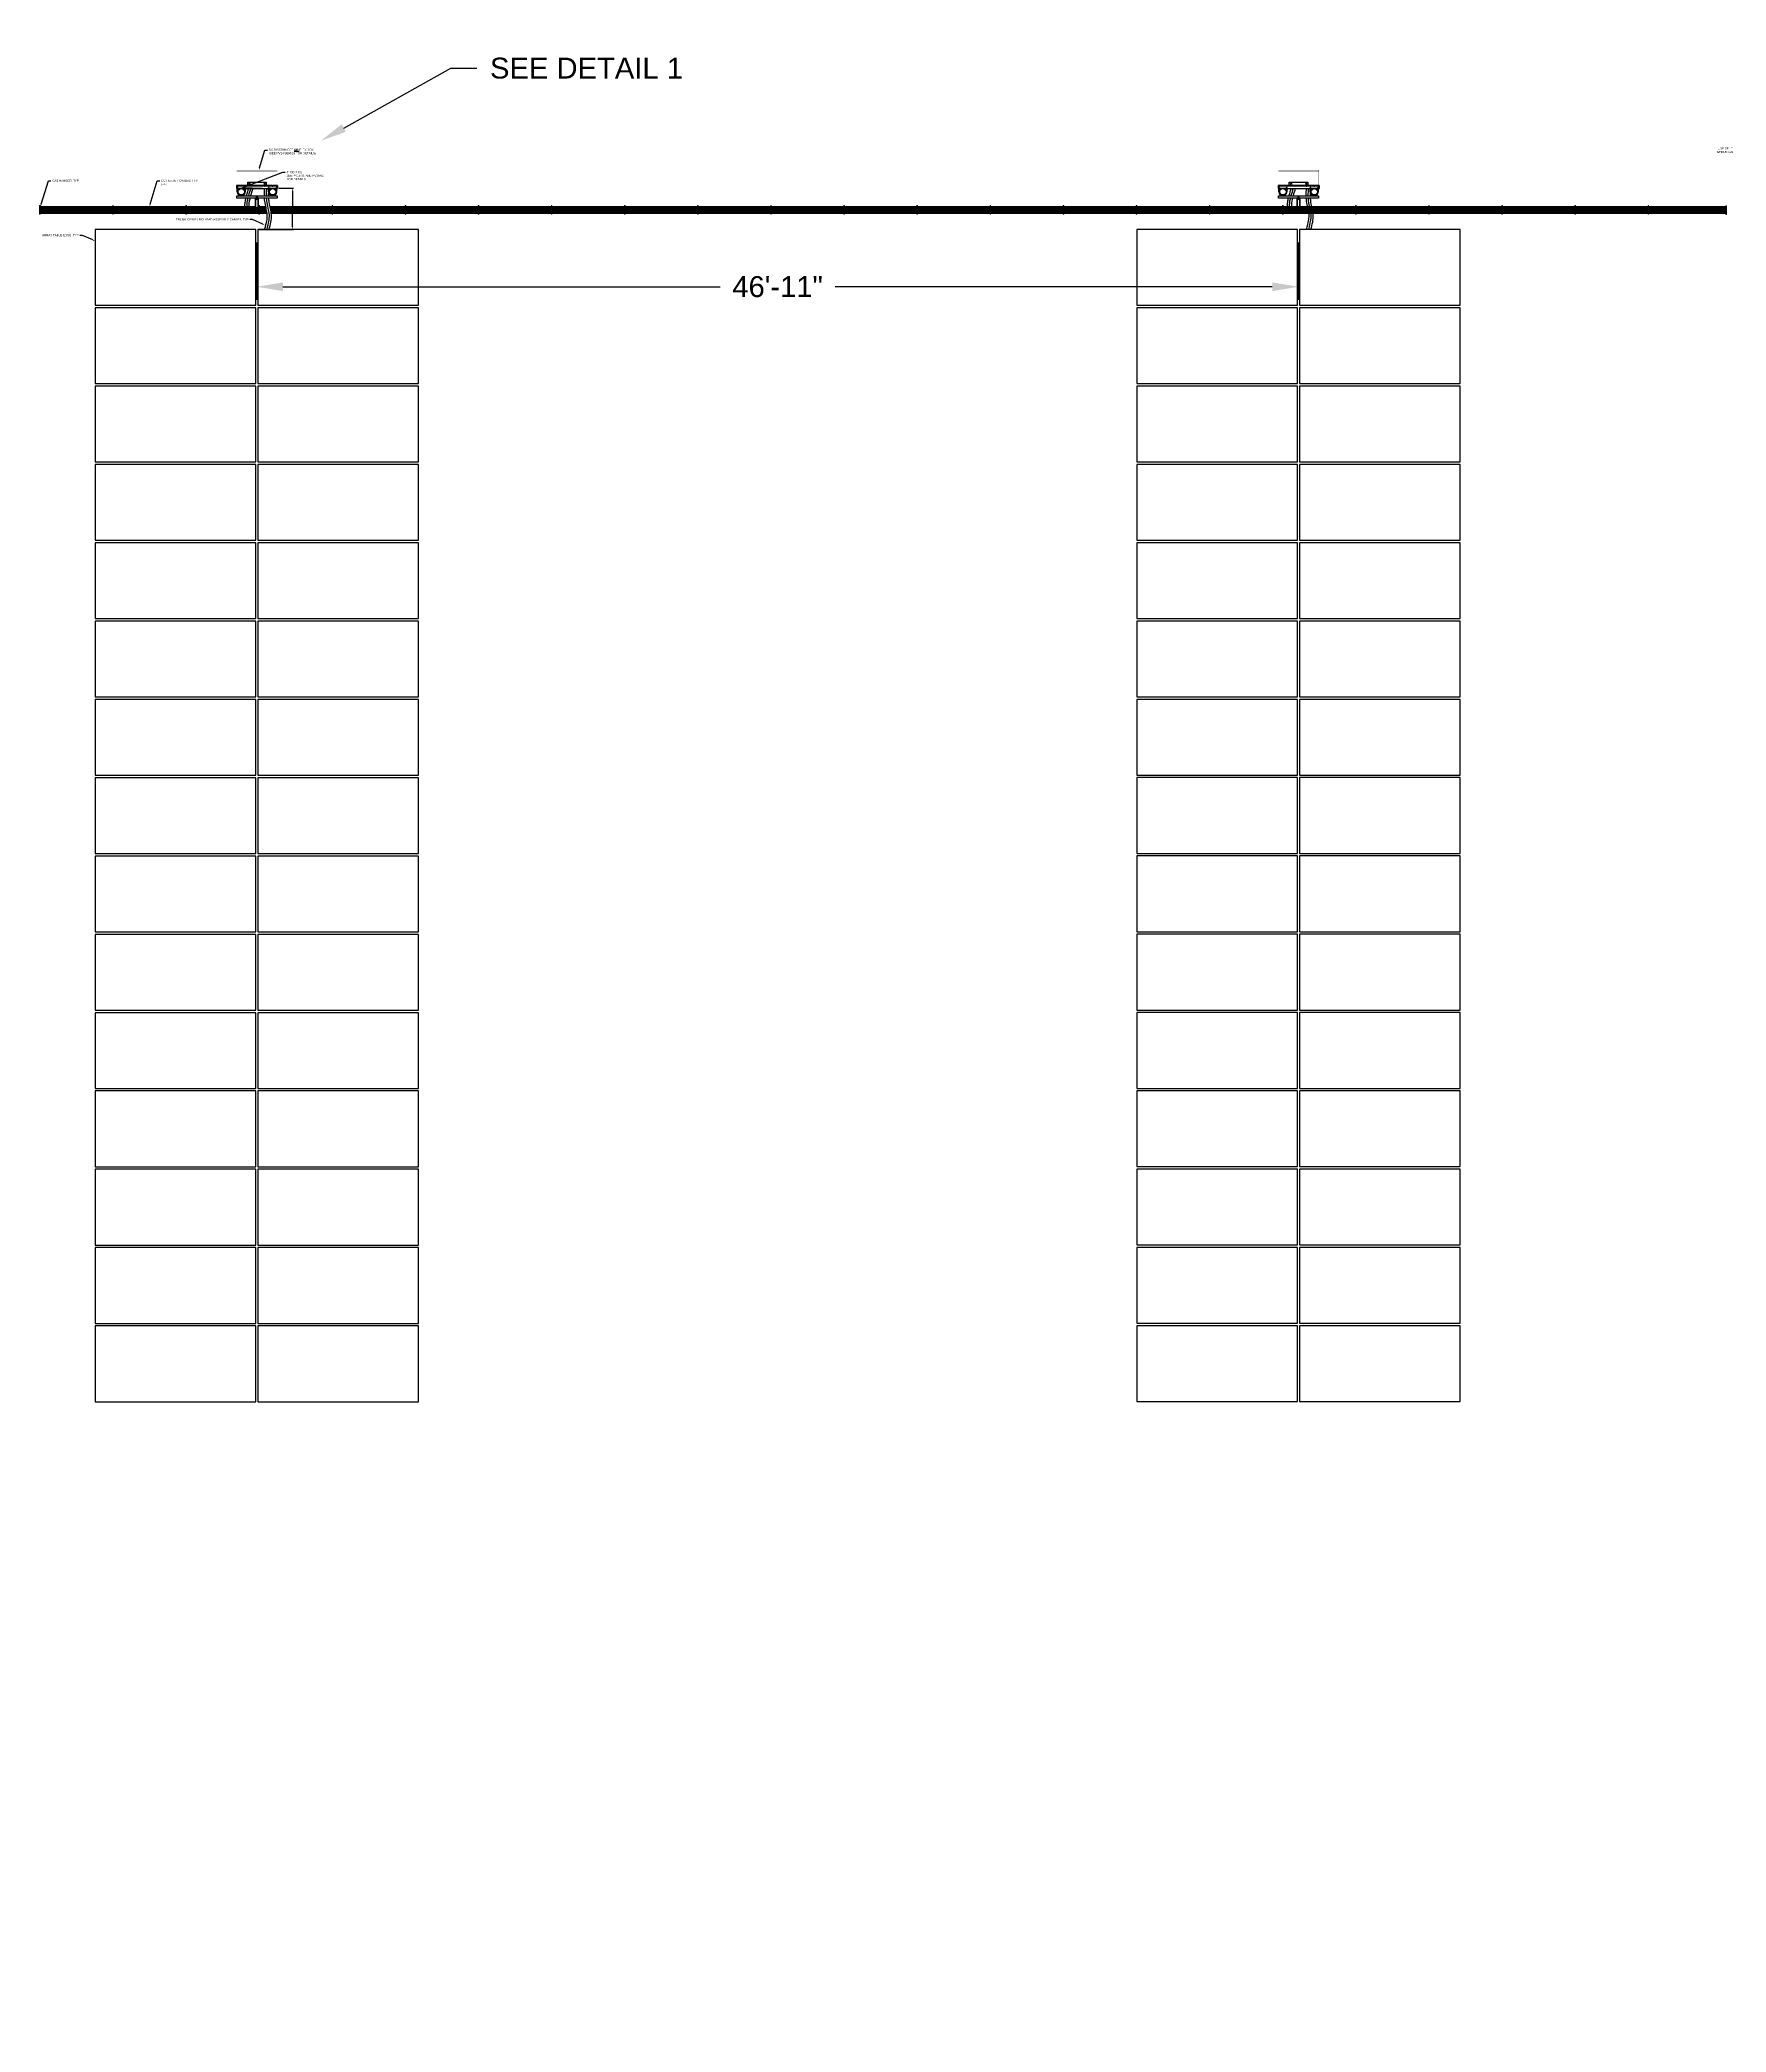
# Model space of a CAD drawing. Header units: inches. Extents: x -1851 to 6314, y -1304 to 4687.
# Drawn here: x 4388.2 to 4468.9, y 1805.8 to 1901.2 of the extents above; entities that cross this region are included whole.
import ezdxf
from ezdxf import colors
from ezdxf.entities.mleader import LeaderData, LeaderLine
from ezdxf.math import Vec2, Vec3

# ---------------------------------------------------------------- set-up
doc = ezdxf.new("R2010")
doc.units = ezdxf.units.IN
doc.header["$MEASUREMENT"] = 0
doc.linetypes.add('HIDDEN2', pattern=[0.1875, 0.125, -0.0625])
for name, color, linetype in [('DC STRING CABLES', 30, 'Continuous'), ('E-ARRY-TABL', 9, 'Continuous'), ('E-COMB-BOX', 41, 'Continuous'), ('E-DETL-CAB', 1, 'Continuous'), ('E-DETL-DF', 6, 'Continuous'), ('G-ANNO-TEXT', 1, 'Continuous'), ('G-ANNO-TTBL', 1, 'Continuous'), ('S-BEAM', 7, 'Continuous'), ('S-BOLT', 93, 'Continuous'), ('S-STEL-ANGL', 3, 'Continuous'), ('WIRE MANAGEMENT', 4, 'Continuous'), ('XREF', 7, 'Continuous')]:
    doc.layers.add(name, color=color, linetype=linetype)
doc.layers.add('G-ANNO-NONPLOT', color=181, linetype='Continuous', plot=False)
doc.layers.add('PDF3_S-POST', color=7, linetype='Continuous', true_color=0x4c4c4c)
doc.styles.add('NEI-A', font='arial.ttf')
doc.dimstyles.new('NEI-A', dxfattribs={"dimtxt": 0.1, "dimasz": 0.125, "dimexe": 0.0625, "dimexo": 0.0625, "dimgap": 0.0625, "dimtad": 0, "dimtih": 1, "dimtoh": 1, "dimdec": 4, "dimzin": 3, "dimdsep": 46, "dimlunit": 4, "dimtxsty": 'NEI-A', "dimcen": 0, "dimadec": 0, "dimazin": 0, "dimtfac": 0.75, "dimtdec": 4, "dimtofl": 0, "dimtmove": 0, "dimatfit": 3, "dimfxl": 1, "dimfrac": 1, "dimtolj": 1, "dimtzin": 0, "dimarcsym": 0})

# ---------------------------------------------------------------- blocks, each defined once
blk = doc.blocks.new('BracketAngle_BottomView')
for p, q in [((81.5, 214.5), (70.5, 214.5)), ((72.4, 214.5), (72.4, 214.4)), ((74.4, 214.5), (74.4, 214.4)), ((77.7, 214.5), (77.7, 214.4)), ((79.7, 214.5), (79.7, 214.4))]:
    blk.add_line(p, q)
for points in [[(70.5, 216.4), (81.5, 216.4), (81.5, 214.4), (70.5, 214.4)], [(71.7, 215.7), (71.9, 215.4), (71.7, 215.1), (71.4, 215.1), (71.2, 215.4), (71.4, 215.7)], [(80.4, 215.7), (80.2, 215.4), (80.4, 215.1), (80.7, 215.1), (80.9, 215.4), (80.7, 215.7)]]:
    blk.add_lwpolyline(points, close=True)
for centre in [(71.5, 215.4), (80.5, 215.4)]:
    blk.add_circle(centre, 0.2)
blk = doc.blocks.new('DCCB_PIPE')
at = {"layer": 'E-COMB-BOX', "const_width": 0.05}
for points in [[(1892285.8, 210591.8), (1892285.8, 210582.8), (1892309.8, 210582.8), (1892309.8, 210591.8)], [(1892309.8, 210591.8), (1892285.8, 210591.8)], [(1892285.8, 210583.8), (1892309.8, 210583.8)]]:
    blk.add_lwpolyline(points, dxfattribs=at)
at = {"layer": 'S-BEAM'}
for centre, radius in [((1892288.5, 210595.6), 2), ((1892288.5, 210595.6), 1.9), ((1892307.1, 210595.6), 2), ((1892307.1, 210595.6), 1.9)]:
    blk.add_circle(centre, radius, dxfattribs=at)
at = {"layer": 'S-BOLT'}
for p, q in [((1892286, 210595.7), (1892286, 210594.2)), ((1892286, 210593.6), (1892286, 210593)), ((1892286.1, 210593.4), (1892286.1, 210593.2)), ((1892286.3, 210593.4), (1892286.3, 210593.2)), ((1892286.4, 210595.7), (1892286.4, 210594.2)), ((1892286.4, 210593.6), (1892286.4, 210593)), ((1892290.5, 210595.6), (1892290.5, 210593)), ((1892290.6, 210593.4), (1892290.6, 210593.2)), ((1892290.8, 210593.4), (1892290.8, 210593.2)), ((1892290.9, 210595.6), (1892290.9, 210593.6)), ((1892290.9, 210593.6), (1892290.9, 210593)), ((1892304.6, 210595.7), (1892304.6, 210594.2)), ((1892304.6, 210593.6), (1892304.6, 210593)), ((1892304.7, 210593.4), (1892304.7, 210593.2)), ((1892304.9, 210593.4), (1892304.9, 210593.2)), ((1892305, 210595.7), (1892305, 210594.2)), ((1892305, 210593.6), (1892305, 210593)), ((1892309.1, 210595.6), (1892309.1, 210593)), ((1892309.2, 210593.4), (1892309.2, 210593.2)), ((1892309.4, 210593.4), (1892309.4, 210593.2)), ((1892309.5, 210595.6), (1892309.5, 210593.6)), ((1892309.5, 210593.6), (1892309.5, 210593))]:
    blk.add_line(p, q, dxfattribs=at)
at = {"layer": 'S-BOLT', "linetype": 'HIDDEN2'}
for p, q in [((1892286, 210593.6), (1892286, 210594.2)), ((1892286.4, 210593.6), (1892286.4, 210594.2)), ((1892290.9, 210593.7), (1892290.9, 210594.2)), ((1892304.6, 210593.6), (1892304.6, 210594.2)), ((1892305, 210593.6), (1892305, 210594.2)), ((1892309.5, 210593.7), (1892309.5, 210594.2))]:
    blk.add_line(p, q, dxfattribs=at)
at = {"layer": 'S-BOLT', "flags": 128}
for points in [[(1892286.5, 210593.2), (1892286.5, 210593.4), (1892286, 210593.4), (1892286, 210593.2)], [(1892286, 210593.2), (1892286.5, 210593.2)], [(1892286, 210593), (1892286.4, 210593)], [(1892291, 210593.2), (1892291, 210593.4), (1892290.5, 210593.4), (1892290.5, 210593.2)], [(1892290.5, 210593.2), (1892291, 210593.2)], [(1892290.5, 210593), (1892290.9, 210593)], [(1892305.1, 210593.2), (1892305.1, 210593.4), (1892304.6, 210593.4), (1892304.6, 210593.2)], [(1892304.6, 210593.2), (1892305.1, 210593.2)], [(1892304.6, 210593), (1892305, 210593)], [(1892309.6, 210593.2), (1892309.6, 210593.4), (1892309.1, 210593.4), (1892309.1, 210593.2)], [(1892309.1, 210593.2), (1892309.6, 210593.2)], [(1892309.1, 210593), (1892309.5, 210593)]]:
    blk.add_lwpolyline(points, dxfattribs=at)
at = {"layer": 'S-BOLT'}
blk.add_lwpolyline([(1892294.8, 210591.8), (1892296.4, 210591.8)], dxfattribs=at)
for centre, radius, start, end in [((1892288.5, 210595.6), 2.44, 1.5245, 175.6662), ((1892288.5, 210595.6), 2.06, 0.8762, 177.7141), ((1892307.1, 210595.6), 2.44, 1.5245, 175.6662), ((1892307.1, 210595.6), 2.06, 0.8762, 177.7141)]:
    blk.add_arc(centre, radius, start, end, dxfattribs=at)
at = {"layer": 'S-STEL-ANGL'}
for p, q in [((1892285.7, 210592.2), (1892288.4, 210592.2)), ((1892288.8, 210592.2), (1892292.9, 210592.2)), ((1892293.3, 210592.2), (1892310, 210592.2))]:
    blk.add_line(p, q, dxfattribs=at)
at = {"layer": 'S-STEL-ANGL', "linetype": 'HIDDEN2'}
for p, q in [((1892286.4, 210593.6), (1892286, 210593.6)), ((1892288.8, 210592.2), (1892288.4, 210592.2)), ((1892288.8, 210591.9), (1892288.4, 210591.9)), ((1892290.9, 210593.6), (1892290.5, 210593.6)), ((1892293.3, 210592.2), (1892292.9, 210592.2)), ((1892293.3, 210591.9), (1892292.9, 210591.9)), ((1892305, 210593.6), (1892304.6, 210593.6)), ((1892309.5, 210593.6), (1892309.1, 210593.6))]:
    blk.add_line(p, q, dxfattribs=at)
at = {"layer": 'S-STEL-ANGL'}
for points in [[(1892288.4, 210593.6), (1892285.7, 210593.6)], [(1892285.7, 210591.9), (1892285.7, 210593.6)], [(1892285.7, 210591.9), (1892288.4, 210591.9)], [(1892310, 210593.6), (1892288.8, 210593.6)], [(1892288.8, 210591.9), (1892292.9, 210591.9)], [(1892293.3, 210591.9), (1892310, 210591.9)], [(1892310, 210591.9), (1892310, 210593.6)]]:
    blk.add_lwpolyline(points, dxfattribs=at)
for points in [[(1892285.8, 210593.6), (1892291.1, 210593.6), (1892291.1, 210593.5), (1892285.8, 210593.5)], [(1892304.4, 210593.6), (1892309.7, 210593.6), (1892309.7, 210593.5), (1892304.4, 210593.5)]]:
    blk.add_lwpolyline(points, close=True, dxfattribs=at)
at = {"layer": 'S-STEL-ANGL', "rotation": 180}
blk.add_blockref('BracketAngle_BottomView', (1892373.8, 210806.3), dxfattribs=at)
blk = doc.blocks.new('MIDPILE ASSEMBLY')
at = {"layer": 'E-DETL-CAB', "lineweight": 70}
for p, q in [((1892272.516, 210576.862), (1892272.516, 210576.824)), ((1892272.532, 210576.862), (1892272.532, 210576.824))]:
    blk.add_line(p, q, dxfattribs=at)
for points in [[(1892272.555, 210576.464), (1892272.493, 210576.464), (1892272.493, 210576.808), (1892272.555, 210576.808)], [(1892272.53, 210576.535), (1892272.538, 210576.543), (1892272.538, 210576.554), (1892272.53, 210576.562), (1892272.518, 210576.562), (1892272.51, 210576.554), (1892272.51, 210576.543), (1892272.518, 210576.535)], [(1892272.536, 210576.827), (1892272.536, 210576.836), (1892272.512, 210576.836), (1892272.512, 210576.827)], [(1892272.53, 210576.492), (1892272.538, 210576.5), (1892272.538, 210576.511), (1892272.53, 210576.519), (1892272.518, 210576.519), (1892272.51, 210576.511), (1892272.51, 210576.5), (1892272.518, 210576.492)]]:
    blk.add_lwpolyline(points, close=True, dxfattribs=at)
for points in [[(1892272.493, 210576.793), (1892272.508, 210576.793)], [(1892272.493, 210576.566), (1892272.508, 210576.566)], [(1892272.507, 210576.793), (1892272.508, 210576.791), (1892272.51, 210576.788), (1892272.512, 210576.787), (1892272.514, 210576.785), (1892272.516, 210576.784), (1892272.519, 210576.783), (1892272.52, 210576.783)], [(1892272.54, 210576.808), (1892272.54, 210576.81), (1892272.508, 210576.81), (1892272.508, 210576.808)], [(1892272.524, 210576.826), (1892272.536, 210576.826), (1892272.536, 210576.824), (1892272.512, 210576.824), (1892272.512, 210576.826), (1892272.524, 210576.827), (1892272.524, 210576.825), (1892272.512, 210576.824)], [(1892272.532, 210576.862), (1892272.516, 210576.862)], [(1892272.516, 210576.818), (1892272.516, 210576.793), (1892272.532, 210576.793), (1892272.532, 210576.818)], [(1892272.516, 210576.566), (1892272.532, 210576.566)], [(1892272.528, 210576.783), (1892272.529, 210576.783), (1892272.532, 210576.784), (1892272.534, 210576.785), (1892272.536, 210576.787), (1892272.538, 210576.788), (1892272.54, 210576.791), (1892272.541, 210576.793)], [(1892272.54, 210576.793), (1892272.555, 210576.793)], [(1892272.54, 210576.566), (1892272.555, 210576.566)], [(1892272.493, 210576.488), (1892272.508, 210576.488)], [(1892272.515, 210576.548), (1892272.515, 210576.547), (1892272.516, 210576.546), (1892272.516, 210576.544), (1892272.517, 210576.543), (1892272.518, 210576.542), (1892272.52, 210576.541), (1892272.521, 210576.54), (1892272.523, 210576.54), (1892272.525, 210576.54), (1892272.526, 210576.54), (1892272.528, 210576.54), (1892272.529, 210576.541)], [(1892272.515, 210576.505), (1892272.515, 210576.505), (1892272.516, 210576.503), (1892272.516, 210576.501), (1892272.517, 210576.5), (1892272.518, 210576.499), (1892272.52, 210576.498), (1892272.521, 210576.497), (1892272.523, 210576.497), (1892272.525, 210576.497), (1892272.526, 210576.497), (1892272.528, 210576.497), (1892272.529, 210576.498)], [(1892272.522, 210576.556), (1892272.516, 210576.556), (1892272.516, 210576.55)], [(1892272.516, 210576.546), (1892272.516, 210576.54), (1892272.522, 210576.54)], [(1892272.522, 210576.513), (1892272.516, 210576.513), (1892272.516, 210576.507)], [(1892272.516, 210576.503), (1892272.516, 210576.498), (1892272.522, 210576.498)], [(1892272.516, 210576.488), (1892272.532, 210576.488)], [(1892272.532, 210576.55), (1892272.532, 210576.556), (1892272.526, 210576.556)], [(1892272.526, 210576.54), (1892272.532, 210576.54), (1892272.532, 210576.546)], [(1892272.532, 210576.507), (1892272.532, 210576.513), (1892272.526, 210576.513)], [(1892272.526, 210576.498), (1892272.532, 210576.498), (1892272.532, 210576.503)], [(1892272.54, 210576.488), (1892272.555, 210576.488)]]:
    blk.add_lwpolyline(points, dxfattribs=at)
for centre in [(1892272.524, 210576.548), (1892272.524, 210576.505)]:
    blk.add_circle(centre, 0.0168, dxfattribs=at)
for centre in [(1892272.524, 210576.548), (1892272.524, 210576.505)]:
    blk.add_arc(centre, 0.00881, 0.1335, 120.0856, dxfattribs=at)
at = {"layer": 'PDF3_S-POST', "lineweight": 25}
for points in [[(1892272.514, 210576.824), (1892272.522, 210576.824)], [(1892272.526, 210576.824), (1892272.534, 210576.824)]]:
    blk.add_lwpolyline(points, dxfattribs=at)
blk = doc.blocks.new('HANGER TOP')
at = {"layer": 'WIRE MANAGEMENT', "color": 4, "linetype": 'Continuous', "lineweight": 18, "elevation": 0.1, "flags": 128}
blk.add_lwpolyline([(1892241.7, 210595.8), (1892241.2, 210595.8), (1892241.2, 210587.4), (1892241.7, 210587.4)], close=True, dxfattribs=at)
for points in [[(1892241.7, 210595.8), (1892241.2, 210595.8)], [(1892241.7, 210595.7), (1892241.2, 210595.7)], [(1892241.7, 210595.3), (1892241.2, 210595.3)], [(1892241.7, 210595.1), (1892241.2, 210595.1)], [(1892241.7, 210591.2), (1892241.2, 210591.2)], [(1892241.7, 210590.6), (1892241.2, 210590.6)], [(1892241.7, 210589.9), (1892241.2, 210589.9)], [(1892241.7, 210589.8), (1892241.2, 210589.8)], [(1892241.7, 210589.5), (1892241.2, 210589.5)], [(1892241.7, 210589.4), (1892241.2, 210589.4)], [(1892241.7, 210588.1), (1892241.2, 210588.1)], [(1892241.7, 210588), (1892241.2, 210588)], [(1892241.7, 210587.5), (1892241.2, 210587.5)], [(1892241.7, 210587.4), (1892241.2, 210587.4)]]:
    blk.add_lwpolyline(points, dxfattribs=at)
blk = doc.blocks.new('*U56')
at = {"layer": 'E-ARRY-TABL'}
blk.add_lwpolyline([(3.846, -1.813), (3.846, 1.813), (-3.846, 1.813), (-3.846, -1.813)], close=True, dxfattribs=at)
blk = doc.blocks.new('*U57')
at = {"layer": 'E-ARRY-TABL', "color": 0, "linetype": 'ByBlock', "lineweight": -2, "transparency": 16777216}
for p in [(0, 52.5), (7.8, 52.5), (0, 48.75), (7.8, 48.75), (0, 45), (7.8, 45), (0, 41.25), (7.8, 41.25), (0, 37.5), (7.8, 37.5), (0, 33.75), (7.8, 33.75), (0, 30), (7.8, 30), (0, 26.25), (7.8, 26.25), (0, 22.5), (7.8, 22.5), (0, 18.75), (7.8, 18.75), (0, 15), (7.8, 15), (0, 11.25), (7.8, 11.25), (0, 7.5), (7.8, 7.5), (0, 3.75), (7.8, 3.75), (0, 0), (7.8, 0)]:
    blk.add_blockref('*U56', p, dxfattribs=at)
blk = doc.blocks.new('*U63')
at = {"layer": 'E-ARRY-TABL'}
blk.add_lwpolyline([(3.846, -1.813), (3.846, 1.813), (-3.846, 1.813), (-3.846, -1.813)], close=True, dxfattribs=at)
blk = doc.blocks.new('*U64')
at = {"layer": 'E-ARRY-TABL', "color": 0, "linetype": 'ByBlock', "lineweight": -2, "transparency": 16777216}
for p in [(0, 52.5), (7.8, 52.5), (0, 48.75), (7.8, 48.75), (0, 45), (7.8, 45), (0, 41.25), (7.8, 41.25), (0, 37.5), (7.8, 37.5), (0, 33.75), (7.8, 33.75), (0, 30), (7.8, 30), (0, 26.25), (7.8, 26.25), (0, 22.5), (7.8, 22.5), (0, 18.75), (7.8, 18.75), (0, 15), (7.8, 15), (0, 11.25), (7.8, 11.25), (0, 7.5), (7.8, 7.5), (0, 3.75), (7.8, 3.75), (0, 0), (7.8, 0)]:
    blk.add_blockref('*U63', p, dxfattribs=at)
blk = doc.blocks.new('*D68')
at = {"layer": 'Defpoints', "color": 0, "transparency": 16777216}
for p in [(4399.551, 1894.059, 908.043), (4398.622, 1892.085, 898.636), (4400.269, 1892.085)]:
    blk.add_point(p, dxfattribs=at)
at = {"layer": 'G-ANNO-TEXT', "color": 0, "lineweight": -2, "transparency": 16777216}
for p, q in [((4399.614, 1894.059), (4400.331, 1894.059)), ((4400.269, 1893.934), (4400.269, 1893.194)), ((4400.269, 1892.21), (4400.269, 1892.949)), ((4398.684, 1892.085), (4400.331, 1892.085))]:
    blk.add_line(p, q, dxfattribs=at)
at = {"layer": 'G-ANNO-TEXT', "color": 0, "transparency": 16777216}
for points in [[(4400.248, 1893.934), (4400.29, 1893.934), (4400.269, 1894.059)], [(4400.248, 1892.21), (4400.29, 1892.21), (4400.269, 1892.085)]]:
    blk.add_solid(points, dxfattribs=at)
at = {"layer": 'G-ANNO-TEXT', "color": 0, "transparency": 16777216, "insert": (4400.269, 1893.072), "char_height": 0.1, "attachment_point": 5, "style": 'NEI-A'}
blk.add_mtext('\\A1;2", TYP', dxfattribs=at)
blk = doc.blocks.new('*D74')
at = {"layer": 'Defpoints', "color": 0, "transparency": 16777216}
for p in [(4398.565, 1892.085, 898.636), (4448.433, 1892.085, 898.636), (4448.433, 1889.34)]:
    blk.add_point(p, dxfattribs=at)
at = {"layer": 'G-ANNO-TTBL', "color": 0, "lineweight": -2, "transparency": 16777216}
for p, q in [((4398.565, 1891.46), (4398.565, 1888.715)), ((4448.433, 1891.46), (4448.433, 1888.715)), ((4399.815, 1889.34), (4420.748, 1889.34)), ((4447.183, 1889.34), (4426.25, 1889.34))]:
    blk.add_line(p, q, dxfattribs=at)
at = {"layer": 'G-ANNO-TTBL', "color": 0, "transparency": 16777216}
for points in [[(4399.815, 1889.548), (4399.815, 1889.131), (4398.565, 1889.34)], [(4447.183, 1889.548), (4447.183, 1889.131), (4448.433, 1889.34)]]:
    blk.add_solid(points, dxfattribs=at)
at = {"layer": 'G-ANNO-TTBL', "color": 0, "transparency": 16777216, "insert": (4423.499, 1889.34), "char_height": 1, "attachment_point": 5, "style": 'NEI-A'}
blk.add_mtext('\\A1;46\'-11"', dxfattribs=at)

msp = doc.modelspace()

# ---------------------------------------------------------------- linework, layer by layer
at = {"layer": 'DC STRING CABLES'}
for points, knots in [([(4398.93332, 1893.69196), (4398.93214, 1893.75897), (4398.93325, 1893.82542), (4398.93803, 1893.94534), (4398.94122, 1893.99903), (4398.94506, 1894.0523)], [1.627345749, 1.627345749, 1.627345749, 1.627345749, 1.8150997, 1.8150997, 1.969318603, 1.969318603, 1.969318603, 1.969318603]), ([(4398.94202, 1892.08455), (4398.99549, 1892.27948), (4399.0256, 1892.38981), (4399.06175, 1892.58217), (4399.07088, 1892.66535), (4399.06819, 1892.82216), (4399.05576, 1892.90165), (4399.0195, 1893.07826), (4398.99578, 1893.17382), (4398.95658, 1893.37594), (4398.94304, 1893.4824), (4398.93721, 1893.58573), (4398.9372, 1893.58589), (4398.93719, 1893.58604)], [0.02107019, 0.02107019, 0.02107019, 0.02107019, 0.37258166, 0.37258166, 0.66834413, 0.66834413, 0.95503302, 0.95503302, 1.24172191, 1.24172191, 1.52841081, 1.52841081, 1.52883405, 1.52883405, 1.52883405, 1.52883405]), ([(4399.03334, 1893.69196), (4399.03265, 1893.72973), (4399.03272, 1893.76743), (4399.03488, 1893.88788), (4399.03933, 1893.97032), (4399.04533, 1894.0523)], [1.62563355, 1.62563355, 1.62563355, 1.62563355, 1.735158125, 1.735158125, 1.976368055, 1.976368055, 1.976368055, 1.976368055]), ([(4399.0622, 1892.08455), (4399.09677, 1892.27095), (4399.12387, 1892.37249), (4399.16319, 1892.57931), (4399.17393, 1892.68345), (4399.16217, 1892.88807), (4399.13966, 1892.99535), (4399.08955, 1893.21807), (4399.06285, 1893.33513), (4399.04374, 1893.49744), (4399.03995, 1893.54178), (4399.03735, 1893.58604)], [0.05149745, 0.05149745, 0.05149745, 0.05149745, 0.36814536, 0.36814536, 0.71200393, 0.71200393, 1.05586249, 1.05586249, 1.39551031, 1.39551031, 1.52342368, 1.52342368, 1.52342368, 1.52342368]), ([(4399.15408, 1892.08455), (4399.22206, 1892.31648), (4399.33276, 1892.74885), (4399.17002, 1893.24675), (4399.14209, 1893.51742), (4399.13799, 1893.58604)], [0.09554791, 0.09554791, 0.09554791, 0.09554791, 0.80192621, 1.41276596, 1.61950711, 1.61950711, 1.61950711, 1.61950711]), ([(4448.80645, 1893.69196), (4448.80526, 1893.75897), (4448.80637, 1893.82542), (4448.81116, 1893.94534), (4448.81434, 1893.99903), (4448.81818, 1894.0523)], [1.627345749, 1.627345749, 1.627345749, 1.627345749, 1.8150997, 1.8150997, 1.969318603, 1.969318603, 1.969318603, 1.969318603]), ([(4448.81515, 1892.08455), (4448.86861, 1892.27948), (4448.89872, 1892.38981), (4448.93487, 1892.58217), (4448.94401, 1892.66535), (4448.94131, 1892.82216), (4448.92888, 1892.90165), (4448.89262, 1893.07826), (4448.8689, 1893.17382), (4448.82971, 1893.37594), (4448.81616, 1893.4824), (4448.81033, 1893.58573), (4448.81032, 1893.58589), (4448.81031, 1893.58604)], [0.02107019, 0.02107019, 0.02107019, 0.02107019, 0.37258166, 0.37258166, 0.66834413, 0.66834413, 0.95503302, 0.95503302, 1.24172191, 1.24172191, 1.52841081, 1.52841081, 1.52883405, 1.52883405, 1.52883405, 1.52883405]), ([(4448.90647, 1893.69196), (4448.90578, 1893.72973), (4448.90584, 1893.76743), (4448.908, 1893.88788), (4448.91245, 1893.97032), (4448.91845, 1894.0523)], [1.62563355, 1.62563355, 1.62563355, 1.62563355, 1.735158125, 1.735158125, 1.976368055, 1.976368055, 1.976368055, 1.976368055]), ([(4448.93532, 1892.08455), (4448.9699, 1892.27095), (4448.99699, 1892.37249), (4449.03631, 1892.57931), (4449.04705, 1892.68345), (4449.0353, 1892.88807), (4449.01279, 1892.99535), (4448.96268, 1893.21807), (4448.93597, 1893.33513), (4448.91687, 1893.49744), (4448.91307, 1893.54178), (4448.91048, 1893.58604)], [0.05149745, 0.05149745, 0.05149745, 0.05149745, 0.36814536, 0.36814536, 0.71200393, 0.71200393, 1.05586249, 1.05586249, 1.39551031, 1.39551031, 1.52342368, 1.52342368, 1.52342368, 1.52342368]), ([(4449.02721, 1892.08455), (4449.09518, 1892.31648), (4449.20588, 1892.74885), (4449.04315, 1893.24675), (4449.01521, 1893.51742), (4449.01111, 1893.58604)], [0.09554791, 0.09554791, 0.09554791, 0.09554791, 0.80192621, 1.41276596, 1.61950711, 1.61950711, 1.61950711, 1.61950711])]:
    msp.add_open_spline(points, degree=3, knots=knots, dxfattribs=at)
for points in [[(4399.13391, 1893.69196), (4399.1329, 1893.74681), (4399.13351, 1893.80176), (4399.13531, 1893.85678)], [(4449.00704, 1893.69196), (4449.00603, 1893.74681), (4449.00663, 1893.80176), (4449.00843, 1893.85678)]]:
    msp.add_open_spline(points, degree=3, dxfattribs=at)
at = {"layer": 'E-DETL-CAB', "elevation": 9.40659, "flags": 128}
for points in [[(4388.19343, 1893.00104), (4391.66843, 1893.00104)], [(4388.19343, 1892.99104), (4391.66843, 1892.99104)], [(4391.69343, 1893.00104), (4395.16843, 1893.00104)], [(4391.69343, 1892.99104), (4395.16843, 1892.99104)], [(4395.19343, 1893.00104), (4398.53975, 1893.00104)], [(4395.19343, 1892.99104), (4398.53975, 1892.99104)], [(4398.59716, 1892.99104), (4398.66843, 1892.99104)], [(4398.60305, 1893.00104), (4398.66843, 1893.00104)], [(4398.69343, 1893.00104), (4399.03533, 1893.00104)], [(4398.69343, 1892.99104), (4399.0374, 1892.99104)], [(4399.23842, 1893.00104), (4402.16843, 1893.00104)], [(4399.24036, 1892.99104), (4402.16843, 1892.99104)], [(4402.19343, 1893.00104), (4468.89707, 1893.00104)], [(4402.19343, 1892.99104), (4468.89707, 1892.99104)], [(4465.16843, 1893.00104), (4465.19343, 1893.00104)], [(4465.16843, 1892.99104), (4465.19343, 1892.99104)]]:
    msp.add_lwpolyline(points, dxfattribs=at)
at = {"layer": 'E-DETL-DF', "elevation": 9.40659, "flags": 128}
for points in [[(4388.19343, 1893.18104), (4391.66843, 1893.18104)], [(4388.19343, 1893.12104), (4391.66843, 1893.12104)], [(4388.19343, 1893.06104), (4391.66843, 1893.06104)], [(4388.19343, 1892.93104), (4391.66843, 1892.93104)], [(4388.19343, 1892.87104), (4391.66843, 1892.87104)], [(4391.69343, 1893.18104), (4395.16843, 1893.18104)], [(4391.69343, 1893.12104), (4395.16843, 1893.12104)], [(4391.69343, 1893.06104), (4395.16843, 1893.06104)], [(4391.69343, 1892.93104), (4395.16843, 1892.93104)], [(4391.69343, 1892.87104), (4395.16843, 1892.87104)], [(4395.19343, 1893.18104), (4398.51168, 1893.18104)], [(4395.19343, 1893.12104), (4398.51168, 1893.12104)], [(4395.19343, 1893.06104), (4398.51168, 1893.06104)], [(4395.19343, 1892.93104), (4398.51168, 1892.93104)], [(4395.19343, 1892.87104), (4398.66843, 1892.87104)], [(4398.63033, 1893.18104), (4398.66843, 1893.18104)], [(4398.63033, 1893.12104), (4398.66843, 1893.12104)], [(4398.63033, 1893.06104), (4398.66843, 1893.06104)], [(4398.63033, 1892.93104), (4398.66843, 1892.93104)], [(4398.69343, 1893.18104), (4398.99563, 1893.18104)], [(4398.69343, 1893.12104), (4399.00893, 1893.12104)], [(4398.69343, 1893.06104), (4399.02235, 1893.06104)], [(4398.69343, 1892.93104), (4399.04904, 1892.93104)], [(4398.69343, 1892.87104), (4399.05879, 1892.87104)], [(4399.19964, 1893.18104), (4402.16843, 1893.18104)], [(4399.21299, 1893.12104), (4402.16843, 1893.12104)], [(4399.2261, 1893.06104), (4402.16843, 1893.06104)], [(4399.25111, 1892.93104), (4402.16843, 1892.93104)], [(4399.25994, 1892.87104), (4402.16843, 1892.87104)], [(4402.19343, 1893.18104), (4468.89707, 1893.18104)], [(4402.19343, 1893.12104), (4468.89707, 1893.12104)], [(4402.19343, 1893.06104), (4468.89707, 1893.06104)], [(4402.19343, 1892.93104), (4468.89707, 1892.93104)], [(4402.19343, 1892.87104), (4468.89707, 1892.87104)], [(4465.16843, 1893.18104), (4465.19343, 1893.18104)], [(4465.16843, 1893.12104), (4465.19343, 1893.12104)], [(4465.16843, 1893.06104), (4465.19343, 1893.06104)], [(4465.16843, 1892.93104), (4465.19343, 1892.93104)], [(4465.16843, 1892.87104), (4465.19343, 1892.87104)]]:
    msp.add_lwpolyline(points, dxfattribs=at)
at = {"layer": 'E-DETL-DF'}
for points, knots in [([(4398.03415, 1893.58604), (4398.01863, 1893.52145), (4398.00454, 1893.4531), (4397.98663, 1893.31746), (4397.98139, 1893.25032), (4397.98674, 1893.18104)], [0.524700488, 0.524700488, 0.524700488, 0.524700488, 0.701726176, 0.701726176, 0.853556139, 0.853556139, 0.853556139, 0.853556139]), ([(4398.16921, 1894.0523), (4398.13341, 1893.94101), (4398.09706, 1893.82546), (4398.06343, 1893.70003), (4398.06235, 1893.696), (4398.06127, 1893.69196)], [0.055863463, 0.055863463, 0.055863463, 0.055863463, 0.412982218, 0.412982218, 0.424785133, 0.424785133, 0.424785133, 0.424785133]), ([(4398.13717, 1893.58604), (4398.12108, 1893.52117), (4398.10643, 1893.45368), (4398.08676, 1893.31713), (4398.08158, 1893.24896), (4398.08784, 1893.18104)], [0.502398618, 0.502398618, 0.502398618, 0.502398618, 0.687737783, 0.687737783, 0.860654556, 0.860654556, 0.860654556, 0.860654556]), ([(4398.24053, 1893.58604), (4398.23569, 1893.56666), (4398.20348, 1893.43371), (4398.17672, 1893.29049), (4398.1886, 1893.18104)], [0.479299636, 0.479299636, 0.479299636, 0.479299636, 0.536830689, 0.870062761, 0.870062761, 0.870062761, 0.870062761]), ([(4447.94244, 1893.58604), (4447.92691, 1893.52145), (4447.91282, 1893.4531), (4447.89491, 1893.31746), (4447.88968, 1893.25032), (4447.89503, 1893.18104)], [0.524700488, 0.524700488, 0.524700488, 0.524700488, 0.701726176, 0.701726176, 0.853556139, 0.853556139, 0.853556139, 0.853556139]), ([(4448.07749, 1894.0523), (4448.04169, 1893.94101), (4448.00534, 1893.82546), (4447.97171, 1893.70003), (4447.97063, 1893.696), (4447.96956, 1893.69196)], [0.055863463, 0.055863463, 0.055863463, 0.055863463, 0.412982218, 0.412982218, 0.424785133, 0.424785133, 0.424785133, 0.424785133]), ([(4448.04545, 1893.58604), (4448.02937, 1893.52117), (4448.01471, 1893.45368), (4447.99505, 1893.31713), (4447.98987, 1893.24896), (4447.99612, 1893.18104)], [0.502398618, 0.502398618, 0.502398618, 0.502398618, 0.687737783, 0.687737783, 0.860654556, 0.860654556, 0.860654556, 0.860654556]), ([(4448.14882, 1893.58604), (4448.14397, 1893.56666), (4448.11177, 1893.43371), (4448.08501, 1893.29049), (4448.09688, 1893.18104)], [0.479299636, 0.479299636, 0.479299636, 0.479299636, 0.536830689, 0.870062761, 0.870062761, 0.870062761, 0.870062761])]:
    msp.add_open_spline(points, degree=3, knots=knots, dxfattribs=at)
for points in [[(4398.27427, 1894.0523), (4398.23678, 1893.93616), (4398.19902, 1893.81816), (4398.16482, 1893.69196)], [(4398.37627, 1894.04275), (4398.33921, 1893.92798), (4398.30214, 1893.81321), (4398.26851, 1893.69196)], [(4448.18256, 1894.0523), (4448.14507, 1893.93616), (4448.10731, 1893.81816), (4448.0731, 1893.69196)], [(4448.28456, 1894.04275), (4448.24749, 1893.92798), (4448.21043, 1893.81321), (4448.17679, 1893.69196)]]:
    msp.add_open_spline(points, degree=3, dxfattribs=at)
at = {"layer": 'G-ANNO-NONPLOT'}
msp.add_circle((4804.50348, 1837.07734), 1509.43524, dxfattribs=at)
at = {"layer": 'XREF'}
for points, elevation in [([(4397.60703, 1893.69196), (4399.53542, 1893.69196), (4399.53542, 1893.58604), (4397.60703, 1893.58604)], 9.40659), ([(4447.47322, 1893.69196), (4449.40162, 1893.69196), (4449.40162, 1893.58604), (4447.47322, 1893.58604)], 7.61391)]:
    msp.add_lwpolyline(points, close=True, dxfattribs=dict(at, elevation=elevation))

# ---------------------------------------------------------------- block references
at = {"layer": 'E-ARRY-TABL'}
for name, p in [('*U64', (4394.66744, 1837.76899, 898.63596)), ('*U57', (4444.53621, 1837.77204, 898.63596))]:
    msp.add_blockref(name, p, dxfattribs=at)
at = {"layer": 'E-DETL-CAB', "xscale": 0.05, "yscale": 0.05, "zscale": 0.05}
for p in [(-90223.88945, -8636.55285), (-90220.38945, -8636.55285), (-90216.88945, -8636.55285), (-90213.38945, -8636.55285), (-90209.88945, -8636.55285), (-90206.38945, -8636.55285), (-90202.88945, -8636.55285), (-90199.38945, -8636.55285), (-90195.88945, -8636.55285), (-90192.38945, -8636.55285), (-90188.88945, -8636.55285), (-90185.38945, -8636.55285), (-90181.88945, -8636.55285), (-90178.38945, -8636.55285), (-90174.88945, -8636.55285), (-90171.38945, -8636.55285), (-90167.88945, -8636.55285), (-90164.38945, -8636.55285), (-90160.88945, -8636.55285), (-90157.38945, -8636.55285), (-90153.88945, -8636.55285), (-90150.38945, -8636.55285), (-90146.88945, -8636.55285)]:
    msp.add_blockref('HANGER TOP', p, dxfattribs=at)
at = {"layer": 'E-DETL-CAB', "xscale": 0.05, "yscale": 0.05, "zscale": 0.05, "rotation": 180}
msp.add_blockref('HANGER TOP', (99080.97995, 12422.58987), dxfattribs=at)
at = {"layer": 'XREF', "xscale": 0.08080000000000001, "yscale": 0.08080000000000001, "zscale": 0.08080000000000001, "rotation": 180}
for p in [(157296.23704, 18910.01202, 908.04256), (157346.10324, 18910.01202, 906.24987)]:
    msp.add_blockref('DCCB_PIPE', p, dxfattribs=at)
at = {"layer": 'XREF', "xscale": 1.89528215343609, "yscale": 1.89528215343609, "zscale": 1.89528215343609}
for p in [(-3581991.77305, -397208.88775, 9.40659), (-3581941.90686, -397208.88775, 7.61391)]:
    msp.add_blockref('MIDPILE ASSEMBLY', p, dxfattribs=at)

# ---------------------------------------------------------------- dimensions: what is measured, and where the dimension line sits
at = {"layer": 'G-ANNO-TEXT'}
dim = msp.add_linear_dim(base=(4400.26884, 1892.08455), p1=(4399.55141, 1894.05913, 908.04256), p2=(4398.62192, 1892.08455, 898.63596), angle=90, text='<>, TYP', dimstyle='NEI-A', dxfattribs=at)
dim.commit()
dim.dimension.update_dxf_attribs({"geometry": '*D68', "text_midpoint": (4400.26884, 1893.07184)})
at = {"layer": 'G-ANNO-TTBL'}
dim = msp.add_linear_dim(base=(4448.43347, 1889.33966), p1=(4398.5647, 1892.08455, 898.63596), p2=(4448.43347, 1892.08455, 898.63596), text='46\'-11"', dimstyle='NEI-A', override={"dimscale": 0, "dimdec": 0, "dimlfac": 12}, dxfattribs=at)
dim.commit()
dim.dimension.update_dxf_attribs({"geometry": '*D74', "text_midpoint": (4423.49909, 1889.33966)})

# ---------------------------------------------------------------- leaders
at = {"layer": 'G-ANNO-TEXT'}
ml = msp.add_multileader_mtext('Standard', dxfattribs=at)
ml.set_content('DC DISCONNECT {\\fArial|b1|i0|c0|p34;\\LOR\\l }FLEX BOX\\P(SEE PV14 SERIES FOR DETAILS)', color=256, style='NEI-A')
ml.set_leader_properties()
ml.build(insert=Vec2(0, 0))
ml.multileader.update_dxf_attribs({"dogleg_length": 0.125, "arrow_head_size": 0.125})
ctx = ml.context
ctx.base_point, ctx.char_height, ctx.arrow_head_size, ctx.landing_gap_size, ctx.plane_origin = Vec3(4399.08309, 1895.8865, 9.40659), 0.1, 0.125, 0.0625, Vec3(4398.58494, 1894.59731, 9.40659)
notes = []
notes.append((ctx, [(0, (1, 1, 0), (4398.95809, 1895.8865, 9.40659), (1, 0), 0.125, [(0, [(4398.66404, 1894.91785, 9.40659)], 0, [])])]))
ctx.mtext.insert, ctx.mtext.flow_direction = Vec3(4399.14559, 1895.9512, 9.40659), 5
ml = msp.add_multileader_mtext('Standard', dxfattribs=at)
ml.set_content('USE SPLIT LOOM OR EQUIVALENT IN ALL AREAS\\PWHERE CABLE BENDS AROUND DEAD END PILES', color=256, style='NEI-A')
ml.set_leader_properties()
ml.build(insert=Vec2(0, 0))
ml.multileader.update_dxf_attribs({"dogleg_length": 0.125, "arrow_head_size": 0.125})
ctx = ml.context
ctx.base_point, ctx.char_height, ctx.arrow_head_size, ctx.landing_gap_size, ctx.plane_origin = Vec3(4468.40079, 1895.9613, 9.40659), 0.1, 0.125, 0.0625, Vec3(4475.51421, 1893.55634, 9.40659)
ctx.text_align_type = 2
notes.append((ctx, [(1, (1, 1, 0), (4472.0186, 1895.9613, 9.40659), (-1, 0), 0.125, [(0, [(4472.30559, 1896.00834, 9.40659)], 0, [])])]))
ctx.mtext.insert, ctx.mtext.alignment, ctx.mtext.flow_direction = Vec3(4471.8311, 1896.01215, 9.40659), 3, 5
ml = msp.add_multileader_mtext('Standard', dxfattribs=at)
ml.set_content('4" OD PIPE\\PSEE PV15-01 AND PV15-02\\PFOR DETAILS', color=256, style='NEI-A')
ml.set_leader_properties()
ml.build(insert=Vec2(0, 0))
ml.multileader.update_dxf_attribs({"dogleg_length": 0.125, "arrow_head_size": 0.125})
ctx = ml.context
ctx.base_point, ctx.char_height, ctx.arrow_head_size, ctx.landing_gap_size, ctx.plane_origin = Vec3(4399.93241, 1894.82673, 9.40659), 0.1, 0.125, 0.0625, Vec3(4398.58494, 1893.15586, 9.40659)
notes.append((ctx, [(0, (1, 1, 0), (4399.80741, 1894.82673, 9.40659), (1, 0), 0.125, [(1, [(4399.44751, 1894.02663, 9.40659), (4397.8684, 1894.07067, 9.40659)], 0, [])])]))
ctx.mtext.insert, ctx.mtext.flow_direction = Vec3(4399.99491, 1894.87758, 9.40659), 5
ml = msp.add_multileader_mtext('Standard', dxfattribs=at)
ml.set_content('CAB HANGER, TYP', color=256, style='NEI-A')
ml.set_leader_properties()
ml.build(insert=Vec2(0, 0))
ml.multileader.update_dxf_attribs({"dogleg_length": 0.125, "arrow_head_size": 0.125})
ctx = ml.context
ctx.base_point, ctx.char_height, ctx.arrow_head_size, ctx.landing_gap_size, ctx.plane_origin = Vec3(4388.7123, 1894.41023, 9.40659), 0.1, 0.125, 0.0625, Vec3(4388.21415, 1893.12104, 9.40659)
notes.append((ctx, [(0, (1, 1, 0), (4388.5873, 1894.41023, 9.40659), (1, 0), 0.125, [(0, [(4388.21415, 1893.18104, 9.40659)], 0, [])])]))
ctx.mtext.insert, ctx.mtext.flow_direction = Vec3(4388.7748, 1894.47012, 9.40659), 5
ml = msp.add_multileader_mtext('Standard', dxfattribs=at)
ml.set_content('DC FEEDER CABLES, TYP\\P(+/-)', color=256, style='NEI-A')
ml.set_leader_properties()
ml.build(insert=Vec2(0, 0))
ml.multileader.update_dxf_attribs({"dogleg_length": 0.125, "arrow_head_size": 0.125})
ctx = ml.context
ctx.base_point, ctx.char_height, ctx.arrow_head_size, ctx.landing_gap_size, ctx.plane_origin = Vec3(4393.92908, 1894.41023, 9.40659), 0.1, 0.125, 0.0625, Vec3(4393.43093, 1893.12104, 9.40659)
notes.append((ctx, [(0, (1, 1, 0), (4393.80408, 1894.41023, 9.40659), (1, 0), 0.125, [(0, [(4393.43093, 1893.18104, 9.40659)], 0, [])])]))
ctx.mtext.insert, ctx.mtext.flow_direction = Vec3(4393.99158, 1894.47493, 9.40659), 5
ml = msp.add_multileader_mtext('Standard', dxfattribs=at)
ml.set_content('ARRAY TABLE EDGE, TYP', color=256, style='NEI-A')
ml.set_leader_properties()
ml.build(insert=Vec2(0, 0))
ml.multileader.update_dxf_attribs({"dogleg_length": 0.125, "arrow_head_size": 0.125})
ctx = ml.context
ctx.base_point, ctx.char_height, ctx.arrow_head_size, ctx.landing_gap_size, ctx.plane_origin = Vec3(4388.23167, 1891.80027, 9.40659), 0.1, 0.125, 0.0625, Vec3(4388.21415, 1890.51109, 9.40659)
ctx.text_align_type = 2
notes.append((ctx, [(1, (1, 1, 0), (4390.22233, 1891.80027, 9.40659), (-1, 0), 0.125, [(0, [(4390.82914, 1891.5293, 9.40659)], 0, [])])]))
ctx.mtext.insert, ctx.mtext.alignment, ctx.mtext.flow_direction = Vec3(4390.03483, 1891.86017, 9.40659), 3, 5
ml = msp.add_multileader_mtext('Standard', dxfattribs=at)
ml.set_content('TRUNK CABLE / BIG LEAD ASSEMBLY CABLES, TYP', color=256, style='NEI-A')
ml.set_leader_properties()
ml.build(insert=Vec2(0, 0))
ml.multileader.update_dxf_attribs({"dogleg_length": 0.125, "arrow_head_size": 0.125})
ctx = ml.context
ctx.base_point, ctx.char_height, ctx.arrow_head_size, ctx.landing_gap_size, ctx.plane_origin = Vec3(4394.64688, 1892.55293, 9.40659), 0.1, 0.125, 0.0625, Vec3(4396.34969, 1891.26374, 9.40659)
ctx.text_align_type = 2
notes.append((ctx, [(1, (1, 1, 0), (4398.35786, 1892.55293, 9.40659), (-1, 0), 0.125, [(0, [(4398.96467, 1892.28196, 9.40659)], 0, [])])]))
ctx.mtext.insert, ctx.mtext.alignment, ctx.mtext.flow_direction = Vec3(4398.17036, 1892.61282, 9.40659), 3, 5
at = {"layer": 'G-ANNO-TTBL'}
ml = msp.add_multileader_mtext('Standard', dxfattribs=at)
ml.set_content('SEE DETAIL 1', color=256, style='NEI-A')
ml.set_leader_properties()
ml.build(insert=Vec2(0, 0))
ml.multileader.update_dxf_attribs({"dogleg_length": 0.125, "arrow_head_size": 1.25, "scale": 10})
ctx = ml.context
ctx.base_point, ctx.scale, ctx.char_height, ctx.arrow_head_size, ctx.landing_gap_size, ctx.plane_origin = Vec3(4409.10599, 1899.8016), 10, 1, 1.25, 0.625, Vec3(4394.19109, 1894.67753)
notes.append((ctx, [(0, (1, 1, 0), (4407.85599, 1899.8016), (1, 0), 1.25, [(0, [(4401.63474, 1896.32847)], 0, [])])]))
ctx.mtext.insert, ctx.mtext.flow_direction = Vec3(4409.73099, 1900.31013), 5
ml = msp.add_multileader_mtext('Standard', dxfattribs=at)
ml.set_content('SEE DETAIL 1', color=256, style='NEI-A')
ml.set_leader_properties()
ml.build(insert=Vec2(0, 0))
ml.multileader.update_dxf_attribs({"dogleg_length": 0.125, "arrow_head_size": 1.25, "scale": 10})
ctx = ml.context
ctx.base_point, ctx.scale, ctx.char_height, ctx.arrow_head_size, ctx.landing_gap_size, ctx.plane_origin = Vec3(4409.10599, 1899.8016), 10, 1, 1.25, 0.625, Vec3(4394.19109, 1894.67753)
notes.append((ctx, [(0, (1, 1, 0), (4407.85599, 1899.8016), (1, 0), 1.25, [(0, [(4401.63474, 1896.32847)], 0, [])])]))
ctx.mtext.insert, ctx.mtext.flow_direction = Vec3(4409.73099, 1900.31013), 5
ml = msp.add_multileader_mtext('Standard', dxfattribs=at)
ml.set_content('SEE DETAIL 1', color=256, style='NEI-A')
ml.set_leader_properties()
ml.build(insert=Vec2(0, 0))
ml.multileader.update_dxf_attribs({"dogleg_length": 0.125, "arrow_head_size": 1.25, "scale": 10})
ctx = ml.context
ctx.base_point, ctx.scale, ctx.char_height, ctx.arrow_head_size, ctx.landing_gap_size, ctx.plane_origin = Vec3(4409.10599, 1899.8016), 10, 1, 1.25, 0.625, Vec3(4394.19109, 1894.67753)
notes.append((ctx, [(0, (1, 1, 0), (4407.85599, 1899.8016), (1, 0), 1.25, [(0, [(4401.63474, 1896.32847)], 0, [])])]))
ctx.mtext.insert, ctx.mtext.flow_direction = Vec3(4409.73099, 1900.31013), 5
ml = msp.add_multileader_mtext('Standard', dxfattribs=at)
ml.set_content('SEE DETAIL 1', color=256, style='NEI-A')
ml.set_leader_properties()
ml.build(insert=Vec2(0, 0))
ml.multileader.update_dxf_attribs({"dogleg_length": 0.125, "arrow_head_size": 1.25, "scale": 10})
ctx = ml.context
ctx.base_point, ctx.scale, ctx.char_height, ctx.arrow_head_size, ctx.landing_gap_size, ctx.plane_origin = Vec3(4409.10599, 1899.8016), 10, 1, 1.25, 0.625, Vec3(4394.19109, 1894.67753)
notes.append((ctx, [(0, (1, 1, 0), (4407.85599, 1899.8016), (1, 0), 1.25, [(0, [(4401.63474, 1896.32847)], 0, [])])]))
ctx.mtext.insert, ctx.mtext.flow_direction = Vec3(4409.73099, 1900.31013), 5
for ctx, leaders in notes:
    for number, flags, end, landing, length, lines in leaders:
        leader = LeaderData()
        leader.index, (leader.has_last_leader_line, leader.has_dogleg_vector, leader.attachment_direction) = number, flags
        leader.last_leader_point, leader.dogleg_vector, leader.dogleg_length = Vec3(end), Vec3(landing), length
        for number, points, colour, breaks in lines:
            line = LeaderLine()
            line.index, line.vertices, line.color, line.breaks = number, Vec3.list(points), colors.encode_raw_color(colour), breaks
            leader.lines.append(line)
        ctx.leaders.append(leader)

doc.saveas('drawing.dxf')
